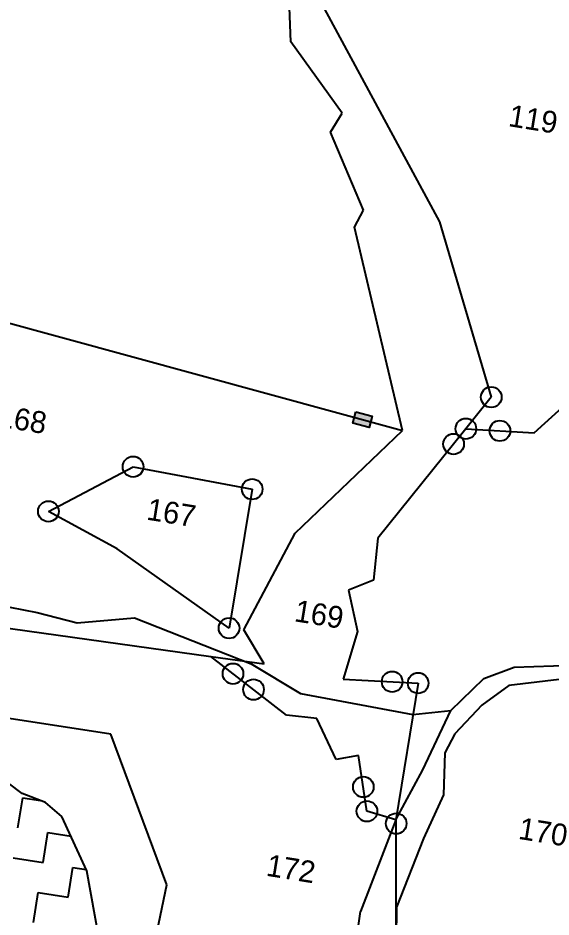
# Model space of a CAD drawing. Header units: metres. Extents: x 318079 to 324759, y 1863980 to 1868406.
# Drawn here: x 320406.7 to 320640.2, y 1867035.6 to 1867428.9 of the extents above; entities that cross this region are included whole.
import ezdxf

# ---------------------------------------------------------------- set-up
doc = ezdxf.new("R2010")
doc.units = ezdxf.units.M
for name, color, linetype in [('LINE_WATER', 4, 'Continuous'), ('POLY_HATCH', 12, 'Continuous'), ('POLY_PARCEL', 6, 'Continuous'), ('POLY_WATER', 4, 'Continuous'), ('TEXT_PARCEL', 7, 'Continuous')]:
    doc.layers.add(name, color=color, linetype=linetype)
doc.styles.add('TEXT_MAP', font='')
doc.styles.get('TEXT_MAP').set_extended_font_data('Kruti Dev 050')

msp = doc.modelspace()

# ---------------------------------------------------------------- hatches: boundary and pattern name
msp.add_hatch(color=256).paths.add_polyline_path([(320560.53, 1867249.71), (320561.88, 1867254.65), (320554.74, 1867256.59), (320553.4, 1867251.66)])

# ---------------------------------------------------------------- linework, layer by layer
msp.add_lwpolyline([(320554.74, 1867256.59), (320561.88, 1867254.65), (320560.53, 1867249.71), (320553.4, 1867251.66)], close=True)
for centre in [(320614.04, 1867263.01), (320602.91, 1867249.19), (320617.81, 1867248.28), (320597.52, 1867242.5), (320457.13, 1867232.57), (320509.33, 1867222.75), (320420.05, 1867213.05), (320499.17, 1867161.96), (320500.91, 1867142.04), (320509.91, 1867135.09), (320570.62, 1867138.5), (320581.99, 1867137.91), (320558, 1867092.49), (320559.59, 1867081.86), (320572.4, 1867076.47)]:
    msp.add_circle(centre, 4.52)
at = {"layer": 'LINE_WATER'}
for p, q in [((320397.02, 1867172.33), (320415.11, 1867168.84)), ((320415.11, 1867168.84), (320432.66, 1867164.3)), ((320432.66, 1867164.3), (320457.7, 1867166.46)), ((320457.7, 1867166.46), (320508.92, 1867146.32)), ((320508.92, 1867146.32), (320530.54, 1867133.35)), ((320530.54, 1867133.35), (320579.62, 1867124.23)), ((320579.62, 1867124.23), (320596.25, 1867125.86))]:
    msp.add_line(p, q, dxfattribs=at)
at = {"layer": 'POLY_HATCH'}
for p, q in [((320408.59, 1867089.58), (320394.75, 1867099.97)), ((320418.79, 1867085.67), (320408.59, 1867089.58)), ((320425.99, 1867079.61), (320418.79, 1867085.67)), ((320436.85, 1867055.83), (320425.99, 1867079.61)), ((320450.22, 1866981.87), (320436.85, 1867055.83))]:
    msp.add_line(p, q, dxfattribs=at)
at = {"layer": 'POLY_HATCH', "linetype": 'Continuous'}
for p, q in [((320406.72, 1867074.65), (320408.84, 1867087.75)), ((320406.72, 1867074.65), (320408.84, 1867087.75)), ((320408.84, 1867087.75), (320416.66, 1867086.49)), ((320408.84, 1867087.75), (320416.66, 1867086.49)), ((320417.71, 1867059.42), (320419.83, 1867072.53)), ((320417.71, 1867059.42), (320419.83, 1867072.53)), ((320419.83, 1867072.53), (320429.97, 1867070.89)), ((320419.83, 1867072.53), (320429.97, 1867070.89)), ((320404.6, 1867061.54), (320417.71, 1867059.42)), ((320404.6, 1867061.54), (320417.71, 1867059.42)), ((320428.7, 1867044.2), (320430.82, 1867057.3)), ((320428.7, 1867044.2), (320430.82, 1867057.3)), ((320430.82, 1867057.3), (320436.61, 1867056.37)), ((320430.82, 1867057.3), (320436.61, 1867056.37)), ((320413.47, 1867033.21), (320415.59, 1867046.32)), ((320413.47, 1867033.21), (320415.59, 1867046.32)), ((320415.59, 1867046.32), (320428.7, 1867044.2)), ((320415.59, 1867046.32), (320428.7, 1867044.2))]:
    msp.add_line(p, q, dxfattribs=at)
at = {"layer": 'POLY_PARCEL'}
for p, q in [((320534.82, 1867444.41), (320591.35, 1867339.68)), ((320526.18, 1867418.49), (320525.47, 1867437.49)), ((320548.71, 1867387.34), (320526.18, 1867418.49)), ((320543.58, 1867378.99), (320548.71, 1867387.34)), ((320558.05, 1867344.82), (320543.58, 1867378.99)), ((320554.14, 1867337.36), (320558.05, 1867344.82)), ((320575.1, 1867248.39), (320554.14, 1867337.36)), ((320591.35, 1867339.68), (320614.04, 1867263.01)), ((320306.44, 1867321.65), (320575.1, 1867248.39)), ((320632.76, 1867247.37), (320677.67, 1867288.02)), ((320614.04, 1867263.01), (320602.91, 1867249.19)), ((320528.16, 1867203.45), (320575.1, 1867248.39)), ((320602.91, 1867249.19), (320564.37, 1867201.32)), ((320602.91, 1867249.19), (320632.76, 1867247.37)), ((320420.05, 1867213.05), (320457.13, 1867232.57)), ((320457.13, 1867232.57), (320509.33, 1867222.75)), ((320509.33, 1867222.75), (320499.17, 1867161.96)), ((320450.12, 1867196.6), (320420.05, 1867213.05)), ((320505.65, 1867161.23), (320528.16, 1867203.45)), ((320564.37, 1867201.32), (320562.39, 1867182.98)), ((320499.17, 1867161.96), (320450.12, 1867196.6)), ((320562.39, 1867182.98), (320551.5, 1867178.52)), ((320551.5, 1867178.52), (320555.48, 1867160.53)), ((320395.65, 1867162.84), (320491.18, 1867149.55)), ((320514.59, 1867146.3), (320505.65, 1867161.23)), ((320555.48, 1867160.53), (320549.15, 1867139.62)), ((320524.37, 1867123.92), (320491.18, 1867149.55)), ((320491.18, 1867149.55), (320514.59, 1867146.3)), ((320549.15, 1867139.62), (320581.99, 1867137.91)), ((320581.99, 1867137.91), (320572.26, 1867078.09)), ((320447.46, 1867115.61), (320383.64, 1867125.39)), ((320537.67, 1867122.49), (320524.37, 1867123.92)), ((320546.13, 1867104.56), (320537.67, 1867122.49)), ((320471.92, 1867049.61), (320447.46, 1867115.61)), ((320555.95, 1867106.21), (320546.13, 1867104.56)), ((320559.59, 1867081.86), (320555.95, 1867106.21)), ((320572.26, 1867078.09), (320559.59, 1867081.86)), ((320572.26, 1867078.09), (320572.22, 1867016.27)), ((320460.02, 1866992.73), (320471.92, 1867049.61))]:
    msp.add_line(p, q, dxfattribs=at)
at = {"layer": 'POLY_WATER'}
for p, q in [((320610.75, 1867139.93), (320623.99, 1867144.84)), ((320623.99, 1867144.84), (320652.76, 1867145.89)), ((320596.25, 1867125.86), (320610.75, 1867139.93)), ((320658.41, 1867141.29), (320621.68, 1867136.82)), ((320621.68, 1867136.82), (320609.88, 1867128.31)), ((320609.88, 1867128.31), (320598.09, 1867115.78)), ((320584.09, 1867099.91), (320596.25, 1867125.86)), ((320598.09, 1867115.78), (320593.71, 1867107.42)), ((320593.71, 1867107.42), (320593.1, 1867089.05)), ((320572.26, 1867078.09), (320584.09, 1867099.91)), ((320593.1, 1867089.05), (320584.29, 1867069.99)), ((320572.26, 1867078.09), (320556.69, 1867038)), ((320584.29, 1867069.99), (320572.54, 1867039.91)), ((320554.44, 1867021.87), (320556.69, 1867038)), ((320572.54, 1867039.91), (320572.22, 1867016.27))]:
    msp.add_line(p, q, dxfattribs=at)

# ---------------------------------------------------------------- texts
at = {"layer": 'TEXT_PARCEL', "style": 'TEXT_MAP'}
for s, p in [('119', (320621.14, 1867381.65)), ('168', (320397.37, 1867250.27)), ('167', (320462.68, 1867209.49)), ('169', (320527.39, 1867165.02)), ('170', (320625.52, 1867069.82)), ('172', (320515.06, 1867053.69))]:
    msp.add_text(s, height=9.558, rotation=350.8118, dxfattribs=at).set_placement(p)

doc.saveas('drawing.dxf')
